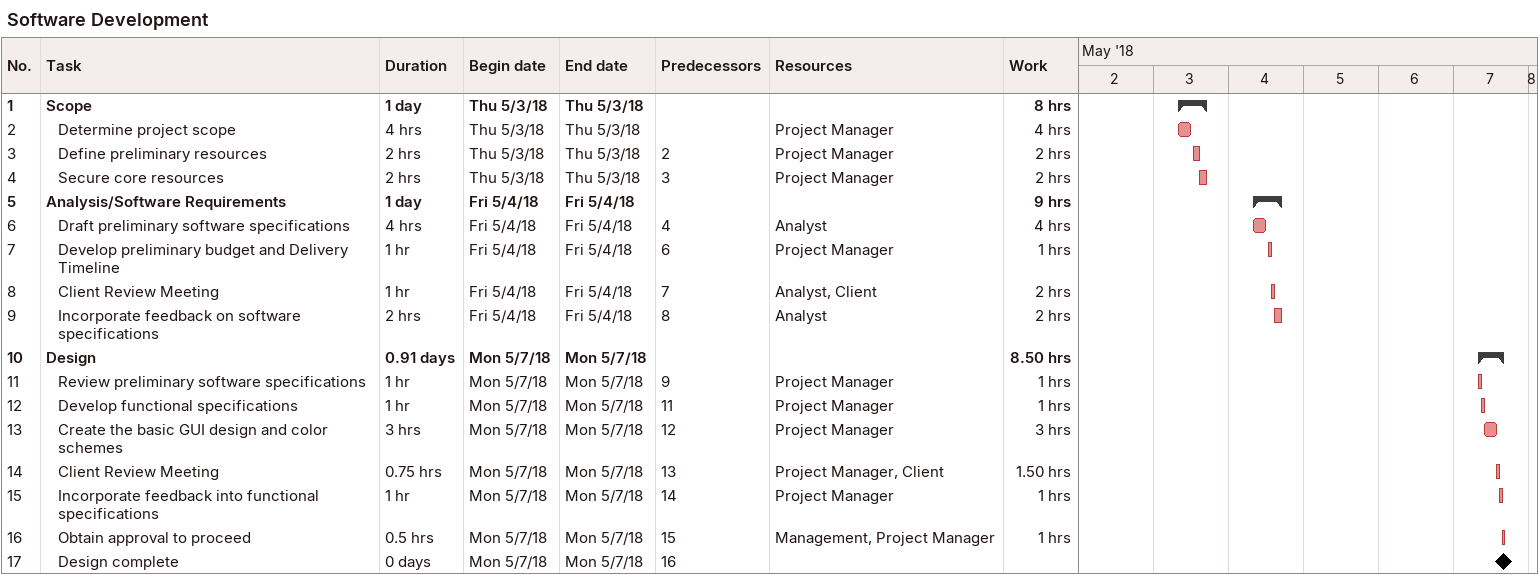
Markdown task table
Software Development

| ID | Level | Task | Duration | Start | Finish | Predecessors | Resources | Work (h) |
|---|---|---|---|---|---|---|---|---|
| 1 | 1 | **Scope** | 1d | 2018-05-03 | 2018-05-03 |  |  | 8 |
| 2 | 2 | Determine project scope | 4h | 2018-05-03 | 2018-05-03 |  | Project Manager | 4 |
| 3 | 2 | Define preliminary resources | 2h | 2018-05-03 | 2018-05-03 | 2 | Project Manager | 2 |
| 4 | 2 | Secure core resources | 2h | 2018-05-03 | 2018-05-03 | 3 | Project Manager | 2 |
| 5 | 1 | **Analysis/Software Requirements** | 1d | 2018-05-04 | 2018-05-04 |  |  | 9 |
| 6 | 2 | Draft preliminary software specifications | 4h | 2018-05-04 | 2018-05-04 | 4 | Analyst | 4 |
| 7 | 2 | Develop preliminary budget and Delivery Timeline | 1h | 2018-05-04 | 2018-05-04 | 6 | Project Manager | 1 |
| 8 | 2 | Client Review Meeting | 1h | 2018-05-04 | 2018-05-04 | 7 | Analyst, Client | 2 |
| 9 | 2 | Incorporate feedback on software specifications | 2h | 2018-05-04 | 2018-05-04 | 8 | Analyst | 2 |
| 10 | 1 | **Design** | 0.91d | 2018-05-07 | 2018-05-07 |  |  | 8.50 |
| 11 | 2 | Review preliminary software specifications | 1h | 2018-05-07 | 2018-05-07 | 9 | Project Manager | 1 |
| 12 | 2 | Develop functional specifications | 1h | 2018-05-07 | 2018-05-07 | 11 | Project Manager | 1 |
| 13 | 2 | Create the basic GUI design and color schemes | 3h | 2018-05-07 | 2018-05-07 | 12 | Project Manager | 3 |
| 14 | 2 | Client Review Meeting | 0.75h | 2018-05-07 | 2018-05-07 | 13 | Project Manager, Client | 1.50 |
| 15 | 2 | Incorporate feedback into functional specifications | 1h | 2018-05-07 | 2018-05-07 | 14 | Project Manager | 1 |
| 16 | 2 | Obtain approval to proceed | 0.5h | 2018-05-07 | 2018-05-07 | 15 | Management, Project Manager | 1 |
| 17 | 2 | Design complete | 0d | 2018-05-07 | 2018-05-07 | 16 |  |  |
